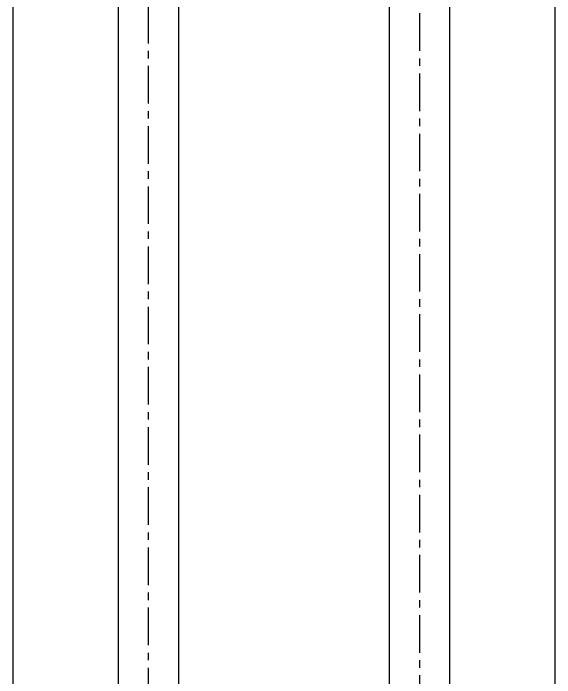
# Model space of a CAD drawing. Header units: inches. Extents: x 0 to 77285, y -118 to 40065.
# Drawn here: x 29474.6 to 29564.6, y 31418.1 to 31528.5 of the extents above; entities that cross this region are included whole.
import ezdxf

# ---------------------------------------------------------------- set-up
doc = ezdxf.new("R2010")
doc.units = ezdxf.units.IN
doc.header["$LTSCALE"] = 5
doc.header["$MEASUREMENT"] = 0
doc.linetypes.add('CENTER', pattern=[2, 1.25, -0.25, 0.25, -0.25])
doc.layers.add('11', color=1, linetype='CENTER')
doc.layers.add('A', color=8, linetype='Continuous')

# ---------------------------------------------------------------- blocks, each defined once
blk = doc.blocks.new('A$Cdd351a7c')
for p, q in [((-45, -705, 0), (-45, 0)), ((45, 0), (45, -705, 0))]:
    blk.add_line(p, q)
at = {"layer": '11'}
for p, q in [((-22.5, -705, 0), (-22.5, 0)), ((22.5, 0), (22.5, -705, 0))]:
    blk.add_line(p, q, dxfattribs=at)
at = {"layer": 'A'}
for p, q in [((-27.5, -705, 0), (-27.5, 0)), ((-17.5, -705, 0), (-17.5, 0)), ((17.5, 0), (17.5, -705, 0)), ((27.5, 0), (27.5, -705, 0))]:
    blk.add_line(p, q, dxfattribs=at)

msp = doc.modelspace()

# ---------------------------------------------------------------- block references
msp.add_blockref('A$Cdd351a7c', (29519.6497809, 31618.46513729))

doc.saveas('drawing.dxf')
